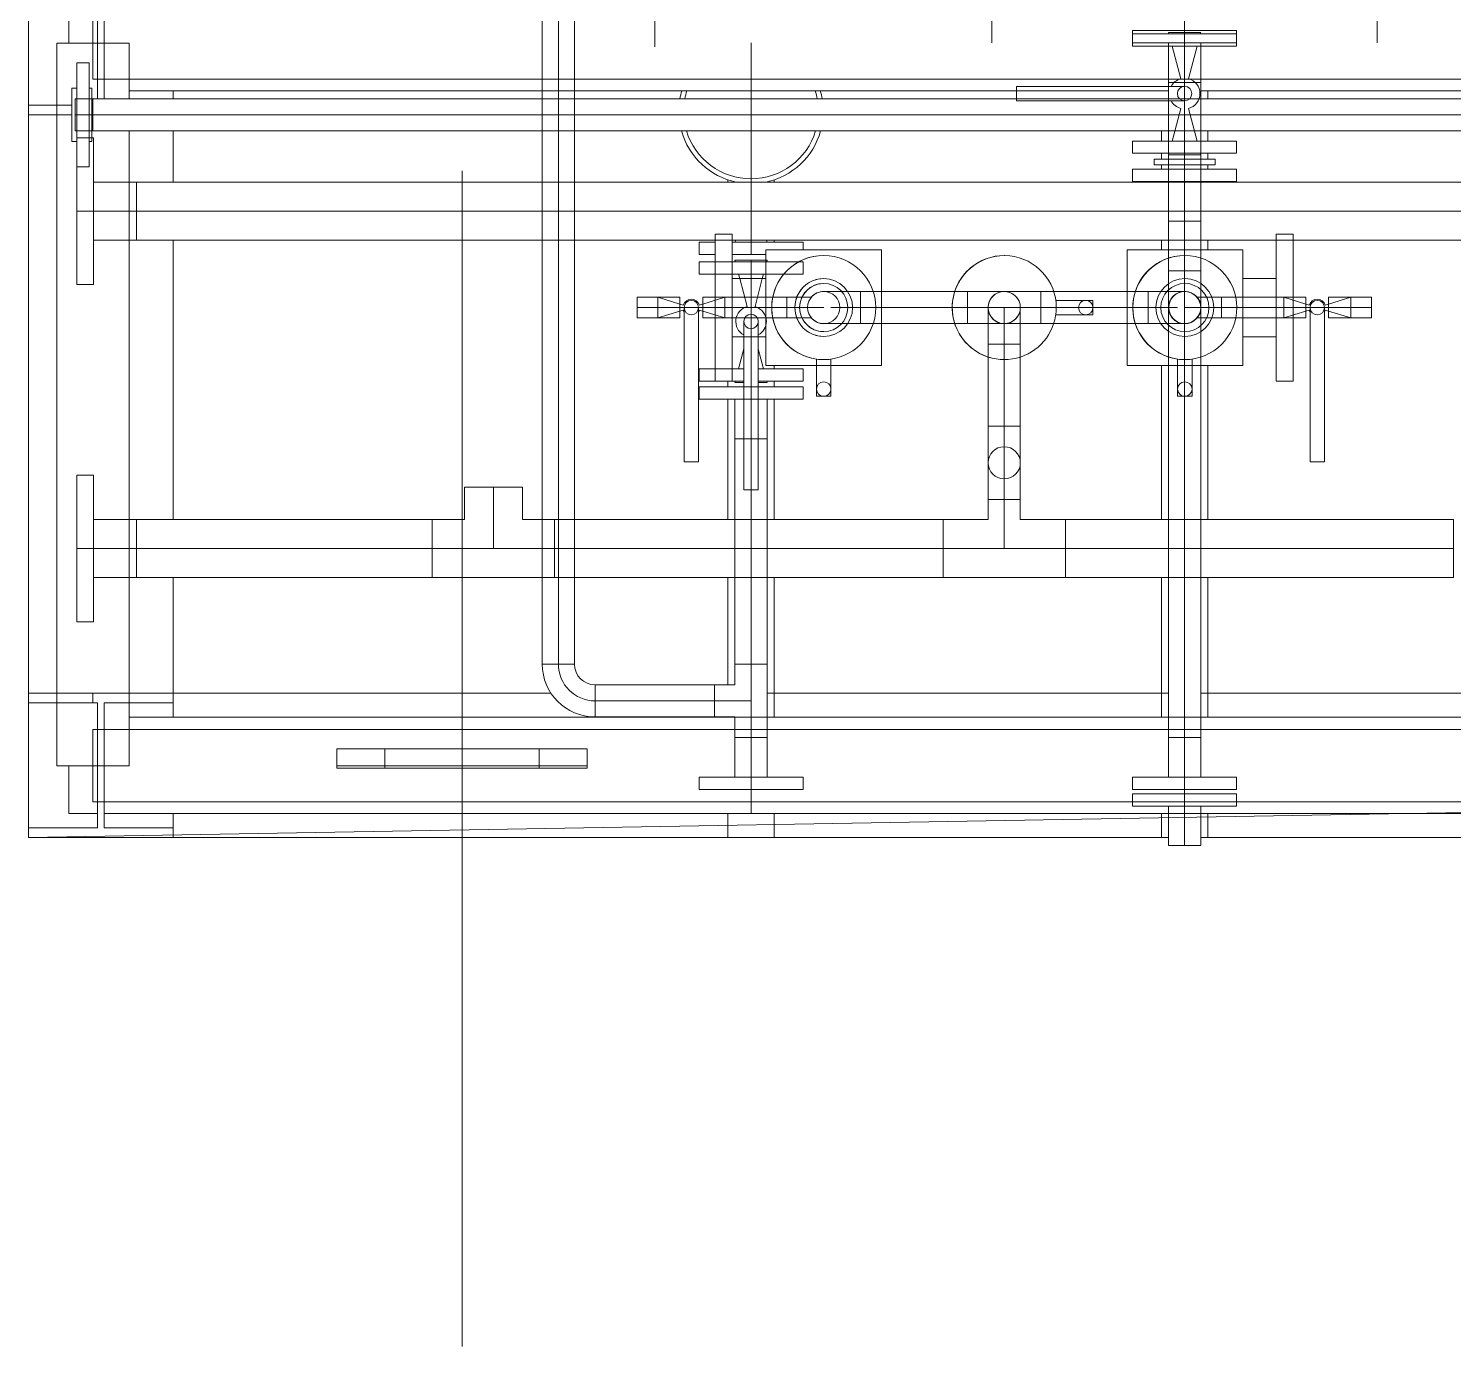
# Model space of a CAD drawing. Header units: inches. Extents: x -1128 to 651, y 96 to 845.
# Drawn here: x -1031.404 to -1030.069, y 730.99 to 732.224 of the extents above; entities that cross this region are included whole.
import ezdxf

# ---------------------------------------------------------------- set-up
doc = ezdxf.new("R2010")
doc.units = ezdxf.units.IN
doc.header["$MEASUREMENT"] = 0
doc.layers.add('EQUIPMENT LAYOUT-EMBED 1_DWG$0$DwgTemplate', color=7, linetype='Continuous')
doc.layers.add('Layout', color=6, linetype='Continuous', lineweight=18)

# ---------------------------------------------------------------- blocks, each defined once
blk = doc.blocks.new('A$C55974CAD')
at = {"layer": 'EQUIPMENT LAYOUT-EMBED 1_DWG$0$DwgTemplate', "color": 1, "lineweight": 0}
for p, q in [((58.7, 8.2), (58.7, 8.05)), ((58.71, 8.1285), (58.71, 8.2)), ((58.84, 8.2), (58.84, 8.1285)), ((58.85, 8.05), (58.85, 8.2)), ((59.45, 8.2), (59.45, 8.1549)), ((59.46, 8.1549), (59.46, 8.2)), ((59.5244, 8.1706), (58.7746, 8.1706)), ((58.7746, 8.0956), (58.7746, 8.1706)), ((59.5244, 8.1706), (59.5244, 8.0956)), ((58.725, 8.1583), (58.7746, 8.1583)), ((58.725, 8.1583), (58.725, 8.1285)), ((59.5244, 8.1583), (59.575, 8.1583)), ((58.84, 8.1285), (58.71, 8.1285)), ((58.71, 8.05), (58.71, 8.1215)), ((58.71, 8.1215), (58.84, 8.1215)), ((58.725, 8.1215), (58.725, 6.0833)), ((58.7371, 8.1331), (58.7371, 3.9747)), ((58.7371, 8.1331), (58.8121, 8.1331)), ((58.8121, 8.1331), (58.8121, 3.9747)), ((58.84, 8.1215), (58.84, 8.05)), ((59.59, 8.1285), (59.4667, 8.1285)), ((59.4667, 8.1215), (59.59, 8.1215)), ((59.4869, 8.1331), (59.5619, 8.1331)), ((59.4869, 8.1331), (59.4869, 3.9747)), ((59.4333, 8.0956), (58.7746, 8.0956)), ((58.825, 8.0956), (58.825, 6.0833)), ((59.5244, 8.0956), (59.4667, 8.0956)), ((59.475, 8.0956), (59.475, 7.0167)), ((58.7, 8.05), (58.7, 7.0167)), ((58.7, 8.05), (58.71, 8.05)), ((58.725, 8.05), (58.71, 8.05)), ((58.84, 8.05), (58.825, 8.05)), ((58.84, 8.05), (58.85, 8.05)), ((58.85, 8.05), (58.85, 7.6577)), ((58.9698, 8.05), (58.85, 8.05)), ((59.3198, 8.05), (59.0302, 8.05)), ((59.4333, 8.05), (59.3802, 8.05)), ((59.475, 8.05), (59.4667, 8.05)), ((58.172, 7.75), (58.772, 7.75)), ((58.772, 7.75), (58.792, 7.75)), ((58.792, 7.75), (59.392, 7.75)), ((58.85, 7.4881), (58.85, 7.4881)), ((58.7, 7.474), (58.725, 7.474)), ((58.7, 7.426), (58.7, 7.474)), ((58.825, 7.474), (58.8252, 7.474)), ((58.8586, 7.474), (58.9698, 7.474)), ((59.0302, 7.474), (59.1549, 7.474)), ((59.1677, 7.474), (59.1736, 7.474)), ((59.3802, 7.474), (59.3825, 7.474)), ((58.7, 7.426), (58.725, 7.426)), ((58.825, 7.426), (58.9698, 7.426)), ((58.85, 7.4333), (58.85, 7.0167)), ((59.0302, 7.426), (59.1549, 7.426)), ((59.1677, 7.426), (59.1736, 7.426)), ((59.1864, 7.426), (59.19, 7.426)), ((59.3178, 7.426), (59.3198, 7.426)), ((59.3802, 7.426), (59.3825, 7.426)), ((58.7, 7.024), (58.725, 7.024)), ((58.7, 7.0167), (58.7, 7.024)), ((58.825, 7.024), (58.9698, 7.024)), ((59.0302, 7.024), (59.19, 7.024)), ((59.31, 7.024), (59.3198, 7.024)), ((59.3802, 7.024), (59.3808, 7.024)), ((59.3935, 7.024), (59.398, 7.024)), ((59.4041, 7.024), (59.4101, 7.024)), ((59.4228, 7.024), (59.4333, 7.024)), ((59.0302, 7), (59.009, 7)), ((59.05, 7), (59.0302, 7)), ((59.05, 7), (59.092, 7)), ((59.1579, 7), (59.092, 7)), ((59.31, 7), (59.1579, 7)), ((59.4333, 7), (59.31, 7)), ((59.4667, 7), (59.4333, 7)), ((59.4869, 7), (59.4667, 7)), ((59.5619, 7), (59.4869, 7)), ((58.7, 6.976), (58.7, 6.9833)), ((58.7, 6.9833), (58.7, 4.6168)), ((58.85, 6.9833), (58.85, 6.5077)), ((59.475, 6.9833), (59.475, 6.6301)), ((58.7, 6.976), (58.725, 6.976)), ((58.825, 6.976), (58.9698, 6.976)), ((59.0302, 6.976), (59.19, 6.976)), ((59.31, 6.976), (59.3198, 6.976)), ((59.3802, 6.976), (59.3808, 6.976)), ((59.3935, 6.976), (59.398, 6.976)), ((59.4041, 6.976), (59.4101, 6.976)), ((59.4228, 6.976), (59.4333, 6.976)), ((59.4667, 6.976), (59.475, 6.976))]:
    blk.add_line(p, q, dxfattribs=at)
at = {"layer": 'EQUIPMENT LAYOUT-EMBED 1_DWG$0$DwgTemplate', "color": 54, "lineweight": 0}
for p, q in [((58.7746, 3.9372), (58.7, 8.2)), ((58.7, 8.2), (59.6, 8.2))]:
    blk.add_line(p, q, dxfattribs=at)
at = {"layer": 'EQUIPMENT LAYOUT-EMBED 1_DWG$0$DwgTemplate', "color": 7, "lineweight": 0}
for p, q in [((59.4222, 8.1549), (59.45, 8.1549)), ((59.4222, 8.1549), (59.4222, 8.15)), ((59.4333, 8.1517), (59.4667, 8.1517)), ((59.4333, 8.1342), (59.4333, 8.1517)), ((59.45, 8.1549), (59.4778, 8.1549)), ((59.45, 8.15), (59.45, 8.1517)), ((59.45, 8.1517), (59.45, 8.1342)), ((59.4667, 8.1342), (59.4667, 8.1517)), ((59.4778, 8.1549), (59.4778, 8.15)), ((59, 8.15), (58.9238, 8.15)), ((58.9238, 8.1324), (58.9238, 8.15)), ((59, 8.15), (59, 8.0956)), ((59.0762, 8.15), (59, 8.15)), ((59.0762, 8.1324), (59.0762, 8.15)), ((59.35, 8.15), (59.2738, 8.15)), ((59.2738, 8.1324), (59.2738, 8.15)), ((59.35, 8.15), (59.35, 8.0956)), ((59.396, 8.15), (59.35, 8.15)), ((59.45, 8.15), (59.396, 8.15)), ((59.396, 8.1372), (59.396, 8.15)), ((59.45, 8.1372), (59.396, 8.1372)), ((59.4222, 8.1372), (59.4222, 8.1342)), ((59.4262, 8.1324), (59.4262, 8.15)), ((59.504, 8.15), (59.45, 8.15)), ((59.504, 8.1372), (59.45, 8.1372)), ((59.4778, 8.1372), (59.4778, 8.1342)), ((59.504, 8.1372), (59.504, 8.15)), ((59, 8.1324), (58.9238, 8.1324)), ((58.9698, 8.0956), (58.9698, 8.1324)), ((59.0762, 8.1324), (59, 8.1324)), ((59.0302, 8.0956), (59.0302, 8.1324)), ((59.35, 8.1324), (59.2738, 8.1324)), ((59.3198, 8.0956), (59.3198, 8.1324)), ((59.4262, 8.1324), (59.35, 8.1324)), ((59.3802, 8.0956), (59.3802, 8.1324)), ((59.4222, 8.1342), (59.45, 8.1342)), ((59.4333, 6.4381), (59.4333, 8.1342)), ((59.45, 8.1342), (59.4778, 8.1342)), ((59.45, 8.1342), (59.45, 6.4381)), ((59.4667, 6.4381), (59.4667, 8.1342)), ((58.9698, 8.088), (58.9698, 8.0956)), ((59, 8.0956), (59, 8.088)), ((59.0302, 8.088), (59.0302, 8.0956)), ((59.3198, 8.088), (59.3198, 8.0956)), ((59.35, 8.0956), (59.35, 8.088)), ((59.3802, 8.088), (59.3802, 8.0956)), ((58.9698, 8.088), (59.0302, 8.088)), ((58.9698, 7.781), (58.9698, 8.088)), ((59, 8.088), (58.9698, 8.088)), ((59, 8.088), (59, 7.781)), ((59.0302, 8.088), (59, 8.088)), ((59.0302, 7.781), (59.0302, 8.088)), ((59.3802, 8.088), (59.3198, 8.088)), ((59.3198, 8.088), (59.3198, 7.4871)), ((59.35, 8.088), (59.3198, 8.088)), ((59.35, 6.6762), (59.35, 8.088)), ((59.3802, 8.088), (59.35, 8.088)), ((59.3802, 8.088), (59.3802, 6.6762)), ((58.9698, 7.781), (59.0302, 7.781)), ((59.0302, 7.781), (58.9698, 7.781)), ((58.9698, 7.654), (58.9698, 7.781)), ((59, 7.781), (59, 7.781)), ((59, 7.781), (59, 7.654)), ((59.0302, 7.7476), (59.0302, 7.781)), ((59.0302, 7.7476), (59.0635, 7.7476)), ((59.0635, 7.6873), (59.0635, 7.7476)), ((59.0635, 7.7175), (59, 7.7175)), ((59.0635, 7.7175), (59.0635, 7.7175)), ((59.0302, 7.654), (59.0302, 7.6873)), ((59.0302, 7.6873), (59.0635, 7.6873)), ((58.88, 7.6333), (58.88, 7.6667)), ((58.88, 7.6667), (58.88, 7.65)), ((58.88, 7.6667), (58.9698, 7.6667)), ((58.9698, 7.6667), (59.0302, 7.6667)), ((59.0302, 7.6667), (59.3198, 7.6667)), ((59.3198, 7.6667), (59.3802, 7.6667)), ((59.3802, 7.6667), (59.4333, 7.6667)), ((59.4333, 7.6667), (59.4667, 7.6667)), ((59.4667, 7.6667), (59.475, 7.6667)), ((59.475, 7.6667), (59.575, 7.6667)), ((58.88, 7.65), (58.88, 7.65)), ((58.88, 7.65), (58.88, 7.65)), ((58.9698, 7.65), (58.88, 7.65)), ((58.88, 7.65), (58.88, 7.6333)), ((59.0302, 7.654), (58.9698, 7.654)), ((58.9698, 7.654), (59.0302, 7.654)), ((58.9698, 7.2507), (58.9698, 7.654)), ((59.0302, 7.65), (58.9698, 7.65)), ((59, 7.654), (59, 7.654)), ((59, 7.654), (59, 7.654)), ((59, 7.654), (59, 7.2507)), ((59.0302, 7.2507), (59.0302, 7.654)), ((59.3198, 7.65), (59.0302, 7.65)), ((59.3802, 7.65), (59.3198, 7.65)), ((59.4333, 7.65), (59.3802, 7.65)), ((59.4667, 7.65), (59.4333, 7.65)), ((59.475, 7.65), (59.4667, 7.65)), ((59.575, 7.65), (59.475, 7.65)), ((58.88, 7.6333), (58.9698, 7.6333)), ((58.9698, 7.6333), (59.0302, 7.6333)), ((59.0302, 7.6333), (59.3198, 7.6333)), ((59.3198, 7.6333), (59.3802, 7.6333)), ((59.3802, 7.6333), (59.4333, 7.6333)), ((59.4333, 7.6333), (59.4667, 7.6333)), ((59.4667, 7.6333), (59.475, 7.6333)), ((59.475, 7.6333), (59.575, 7.6333)), ((58.8586, 7.6119), (58.8252, 7.6119)), ((58.8252, 7.6119), (58.8586, 7.6119)), ((58.8252, 7.4881), (58.8252, 7.6119)), ((58.8419, 7.6119), (58.8419, 7.6119)), ((58.8419, 7.6119), (58.8419, 7.6119)), ((58.8419, 7.6119), (58.8419, 7.4881)), ((58.8586, 7.4881), (58.8586, 7.6119)), ((59.2393, 7.5683), (59.25, 7.5683)), ((59.2393, 7.5683), (59.2393, 7.5238)), ((59.25, 7.5683), (59.25, 7.5468)), ((59.25, 7.5683), (59.2607, 7.5683)), ((59.2607, 7.5683), (59.2607, 7.5238)), ((59.25, 7.5468), (59.2393, 7.5468)), ((59.2464, 7.5238), (59.2393, 7.5468)), ((59.25, 7.5468), (59.25, 7.5238)), ((59.2607, 7.5468), (59.25, 7.5468)), ((59.2536, 7.5238), (59.2607, 7.5468)), ((59.09, 7.512), (59.09, 7.5195)), ((59.09, 7.5195), (59.25, 7.5195)), ((59.2393, 7.5238), (59.25, 7.5238)), ((59.2474, 7.5203), (59.2464, 7.5238)), ((59.25, 7.5238), (59.25, 7.5238)), ((59.25, 7.5238), (59.25, 7.5238)), ((59.25, 7.5238), (59.2607, 7.5238)), ((59.25, 7.5002), (59.25, 7.5238)), ((59.2525, 7.5203), (59.2536, 7.5238)), ((58.75, 7.5039), (58.75, 7.45)), ((58.7628, 7.5039), (58.75, 7.5039)), ((58.7628, 7.5039), (58.7628, 7.45)), ((59.09, 7.5045), (59.09, 7.512)), ((59.09, 7.5045), (59.25, 7.5045)), ((59.1549, 7.4575), (59.1549, 7.5039)), ((59.1549, 7.5039), (59.1677, 7.5039)), ((59.1677, 7.4575), (59.1677, 7.5039)), ((59.1736, 7.5039), (59.1736, 7.4575)), ((59.1864, 7.5039), (59.1736, 7.5039)), ((59.1864, 7.5039), (59.1864, 7.4871)), ((59.2607, 7.5002), (59.2393, 7.5002)), ((59.2393, 7.5002), (59.2393, 7.4871)), ((59.2464, 7.5002), (59.2393, 7.4772)), ((59.2474, 7.5037), (59.2464, 7.5002)), ((59.25, 7.4127), (59.25, 7.5002)), ((59.2525, 7.5037), (59.2536, 7.5002)), ((59.2536, 7.5002), (59.2607, 7.4772)), ((59.2607, 7.5002), (59.2607, 7.4871)), ((59.2848, 7.4871), (59.2848, 7.5039)), ((59.2848, 7.5039), (59.2976, 7.5039)), ((59.2976, 7.4871), (59.2976, 7.5039)), ((58.8252, 7.4881), (58.8586, 7.4881)), ((58.8419, 7.4881), (58.8252, 7.4881)), ((58.8252, 7.4667), (58.8252, 7.4881)), ((58.8419, 7.4881), (58.8419, 7.4881)), ((58.8419, 7.4881), (58.8419, 7.45)), ((58.8586, 7.4881), (58.8419, 7.4881)), ((58.8586, 7.4667), (58.8586, 7.4881)), ((59.1864, 7.4871), (59.1864, 7.4695)), ((59.2393, 7.4871), (59.2393, 7.4127)), ((59.2607, 7.4871), (59.2607, 7.4127)), ((59.2848, 7.4695), (59.2848, 7.4871)), ((59.2976, 7.4695), (59.2976, 7.4871)), ((59.3198, 7.4871), (59.3198, 7.4695)), ((59.2393, 7.4772), (59.2607, 7.4772)), ((58.8038, 7.4667), (58.7628, 7.4667)), ((58.8038, 7.4667), (58.8038, 7.45)), ((58.8038, 7.4333), (58.8038, 7.4667)), ((58.8038, 7.4667), (58.825, 7.4667)), ((58.825, 7.4667), (58.8252, 7.4667)), ((58.8586, 7.4667), (58.88, 7.4667)), ((58.88, 7.4333), (58.88, 7.4667)), ((58.88, 7.4667), (58.88, 7.4333)), ((58.88, 7.4667), (58.9698, 7.4667)), ((58.9698, 7.4667), (59.0302, 7.4667)), ((59.0302, 7.4667), (59.1138, 7.4667)), ((59.061, 7.45), (59.061, 7.4575)), ((59.061, 7.4575), (59.2198, 7.4575)), ((59.1138, 7.4667), (59.1138, 7.4575)), ((59.1138, 7.4575), (59.1138, 7.4667)), ((59.1138, 7.4667), (59.1549, 7.4667)), ((59.1138, 7.4575), (59.1138, 7.4425)), ((59.1138, 7.45), (59.1138, 7.4575)), ((59.1549, 7.45), (59.1549, 7.4575)), ((59.1677, 7.45), (59.1677, 7.4575)), ((59.1721, 7.4667), (59.1721, 7.4575)), ((59.1736, 7.4663), (59.1721, 7.4667)), ((59.1864, 7.4695), (59.1864, 7.4575)), ((59.2071, 7.4575), (59.1864, 7.4629)), ((59.2198, 7.4575), (59.2356, 7.4575)), ((59.251, 7.454), (59.2802, 7.4617)), ((59.2802, 7.4617), (59.2848, 7.4629)), ((59.2848, 7.45), (59.2848, 7.4695)), ((59.2976, 7.45), (59.2976, 7.4695)), ((59.2976, 7.4663), (59.2991, 7.4667)), ((59.2991, 7.4346), (59.2991, 7.4667)), ((59.3198, 7.4695), (59.3198, 6.9048)), ((58.75, 7.45), (58.8038, 7.45)), ((58.75, 7.45), (58.75, 7.396)), ((58.7628, 7.45), (58.7628, 7.396)), ((58.8038, 7.45), (58.8038, 7.4333)), ((58.825, 7.45), (58.8038, 7.45)), ((58.8038, 7.45), (58.8039, 7.45)), ((58.8039, 7.45), (58.8039, 7.45)), ((58.88, 7.45), (58.825, 7.45)), ((58.88, 7.45), (58.88, 7.45)), ((58.9698, 7.45), (58.88, 7.45)), ((59.0302, 7.45), (58.9698, 7.45)), ((59.061, 7.45), (59.0302, 7.45)), ((59.061, 7.4425), (59.061, 7.45)), ((59.1138, 7.45), (59.061, 7.45)), ((59.061, 7.4425), (59.2198, 7.4425)), ((59.1677, 7.45), (59.1138, 7.45)), ((59.1138, 7.4425), (59.1138, 7.45)), ((59.1138, 7.4425), (59.1138, 7.4333)), ((59.1138, 7.4333), (59.1138, 7.4425)), ((59.1549, 7.4425), (59.1549, 7.45)), ((59.1549, 7.396), (59.1549, 7.4425)), ((59.1677, 7.4425), (59.1677, 7.45)), ((59.1677, 7.396), (59.1677, 7.4425)), ((59.2198, 7.45), (59.1721, 7.45)), ((59.1721, 7.4425), (59.1721, 7.4333)), ((59.1736, 7.4425), (59.1736, 7.396)), ((59.1864, 7.4425), (59.1864, 7.396)), ((59.2071, 7.4425), (59.1864, 7.437)), ((59.2802, 7.45), (59.2198, 7.45)), ((59.2198, 7.4425), (59.2356, 7.4425)), ((59.251, 7.4459), (59.2802, 7.4383)), ((59.2991, 7.45), (59.2802, 7.45)), ((59.2848, 7.4346), (59.2848, 7.45)), ((59.2976, 7.4346), (59.2976, 7.45)), ((58.8038, 7.4333), (58.7628, 7.4333)), ((58.8038, 7.4333), (58.825, 7.4333)), ((58.825, 7.4333), (58.88, 7.4333)), ((58.88, 7.4333), (58.9698, 7.4333)), ((58.9698, 7.4333), (59.0302, 7.4333)), ((59.0302, 7.4333), (59.1138, 7.4333)), ((59.1138, 7.4333), (59.1549, 7.4333)), ((59.1736, 7.4337), (59.1721, 7.4333)), ((59.2802, 7.4383), (59.2848, 7.437)), ((59.2848, 7.396), (59.2848, 7.4346)), ((59.2976, 7.396), (59.2976, 7.4346)), ((59.2976, 7.4337), (59.2991, 7.4333)), ((59.2991, 7.4333), (59.2991, 7.4346)), ((59.2607, 7.4127), (59.2393, 7.4127)), ((59.2607, 7.4127), (59.2393, 7.4127)), ((59.2393, 7.3875), (59.2393, 7.4127)), ((59.25, 7.4127), (59.25, 7.4127)), ((59.25, 7.4127), (59.25, 7.3746)), ((59.2607, 7.3875), (59.2607, 7.4127)), ((58.7628, 7.396), (58.75, 7.396)), ((59.1549, 7.396), (59.1677, 7.396)), ((59.1864, 7.396), (59.1736, 7.396)), ((59.2848, 7.396), (59.2976, 7.396)), ((59.1579, 7.3746), (59.1579, 7.3821)), ((59.1579, 7.3821), (59.19, 7.3821)), ((59.19, 7.3821), (59.1965, 7.3821)), ((59.1579, 7.3671), (59.1579, 7.3746)), ((59.1579, 7.3671), (59.1651, 7.3671)), ((59.1657, 7.3671), (59.19, 7.3671)), ((59.19, 7.3671), (59.1965, 7.3671)), ((59.2333, 7.3746), (59.2333, 7.3746)), ((59.2333, 7.3746), (59.2333, 7.3365)), ((59.25, 7.3746), (59.25, 7.3746)), ((59.25, 7.3746), (59.25, 7.3746)), ((59.25, 7.3746), (59.25, 7.3746)), ((59.25, 7.3365), (59.25, 7.3671)), ((59.2667, 7.3365), (59.2667, 7.3746)), ((59.2667, 7.3746), (59.2667, 7.3746)), ((59.2333, 7.3365), (59.25, 7.3365)), ((59.25, 7.3365), (59.2333, 7.3365)), ((59.2333, 7.3365), (59.2333, 7.3146)), ((59.25, 7.3366), (59.25, 7.3365)), ((59.25, 7.3366), (59.25, 7.3366)), ((59.25, 7.3365), (59.2667, 7.3365)), ((59.25, 7.3146), (59.25, 7.3365)), ((59.2667, 7.3365), (59.25, 7.3365)), ((59.2667, 7.3365), (59.2667, 7.3146)), ((59.2333, 7.3146), (59.2333, 7.2385)), ((59.25, 7.2411), (59.25, 7.3146)), ((59.2667, 7.3146), (59.2667, 7.2385)), ((58.9698, 7.2507), (59.0302, 7.2507)), ((59.0302, 7.2506), (58.9698, 7.2506)), ((58.9698, 7.1237), (58.9698, 7.2506)), ((59, 7.2507), (59, 7.2506)), ((59, 7.2506), (59, 7.1237)), ((59.0302, 7.2039), (59.0302, 7.2506)), ((59.2333, 7.2385), (59.2333, 7.2253)), ((59.25, 7.2253), (59.25, 7.2411)), ((59.2667, 7.2385), (59.2667, 7.2253)), ((59.2333, 7.2253), (59.25, 7.2253)), ((59.2333, 7.2253), (59.2333, 7.1872)), ((59.25, 7.2253), (59.2333, 7.2253)), ((59.25, 7.1872), (59.25, 7.2253)), ((59.25, 7.2253), (59.25, 7.2253)), ((59.25, 7.2253), (59.25, 7.2253)), ((59.25, 7.2253), (59.2667, 7.2253)), ((59.2667, 7.2253), (59.25, 7.2253)), ((59.2667, 7.2253), (59.2667, 7.1872)), ((59.0302, 7.2039), (59.0508, 7.2039)), ((59.0508, 7.1872), (59.0508, 7.2039)), ((59.0889, 7.2039), (59.0508, 7.2039)), ((59.0508, 7.1705), (59.0508, 7.2039)), ((59.0889, 7.2039), (59.127, 7.2039)), ((59.127, 7.1705), (59.127, 7.2039)), ((59.127, 7.2039), (59.127, 7.1705)), ((59.127, 7.2039), (59.2119, 7.2039)), ((59.2119, 7.1705), (59.2119, 7.2039)), ((59.2119, 7.2039), (59.2119, 7.1705)), ((59.0508, 7.1872), (59, 7.1872)), ((59.0508, 7.1872), (59.0508, 7.1872)), ((59.0508, 7.1872), (59.0508, 7.1872)), ((59.0722, 7.1872), (59.0508, 7.1872)), ((59.0508, 7.1705), (59.0508, 7.1872)), ((59.0508, 7.1872), (59.0508, 7.1872)), ((59.0889, 7.1872), (59.0722, 7.1872)), ((59.127, 7.1872), (59.0889, 7.1872)), ((59.127, 7.1872), (59.127, 7.1872)), ((59.127, 7.1872), (59.127, 7.1872)), ((59.2119, 7.1872), (59.127, 7.1872)), ((59.2119, 7.1872), (59.2119, 7.1872)), ((59.2119, 7.1872), (59.2119, 7.1872)), ((59.2333, 7.1872), (59.2333, 7.1872)), ((59.2333, 7.1872), (59.2333, 7.1491)), ((59.2333, 7.1872), (59.2333, 7.1872)), ((59.2333, 7.1872), (59.2333, 7.1872)), ((59.25, 7.1491), (59.25, 7.1872)), ((59.25, 7.1872), (59.25, 7.1872)), ((59.25, 7.1872), (59.25, 7.1872)), ((59.25, 7.1872), (59.25, 7.1872)), ((59.25, 7.1872), (59.25, 7.1872)), ((59.2667, 7.1872), (59.2667, 7.1872)), ((59.2667, 7.1872), (59.2667, 7.1491)), ((59.2667, 7.1872), (59.2667, 7.1872)), ((59.2667, 7.1872), (59.2667, 7.1872)), ((59.4645, 7.1746), (59.4667, 7.1746)), ((59.4645, 7.1746), (59.4645, 7)), ((59.4667, 7.1746), (59.472, 7.1746)), ((59.472, 7.1746), (59.475, 7.1746)), ((59.475, 7.1746), (59.4795, 7.1746)), ((59.4795, 7.1746), (59.4795, 7)), ((59.0302, 7.1237), (59.0302, 7.1705)), ((59.0302, 7.1705), (59.0508, 7.1705)), ((59.0508, 7.1705), (59.0889, 7.1705)), ((59.127, 7.1705), (59.0889, 7.1705)), ((59.127, 7.1705), (59.2119, 7.1705)), ((59.2333, 7.1491), (59.25, 7.1491)), ((59.25, 7.1491), (59.2333, 7.1491)), ((59.2333, 7.1491), (59.2333, 7.1358)), ((59.25, 7.1491), (59.25, 7.1491)), ((59.25, 7.1491), (59.2667, 7.1491)), ((59.25, 7.0951), (59.25, 7.1491)), ((59.2667, 7.1491), (59.25, 7.1491)), ((59.2667, 7.1491), (59.2667, 7.1358)), ((59.2333, 7.1358), (59.2333, 7.0597)), ((59.2425, 7.0951), (59.2425, 7.1337)), ((59.2575, 7.0951), (59.2575, 7.1337)), ((59.2667, 7.1358), (59.2667, 7.0597)), ((59.0302, 7.1237), (58.9698, 7.1237)), ((58.9698, 7.1237), (59.0302, 7.1237)), ((58.9698, 6.7208), (58.9698, 7.1237)), ((59, 7.1237), (59, 7.1237)), ((59, 7.1237), (59, 7.1237)), ((59, 7.1237), (59, 6.7208)), ((59.0302, 6.7208), (59.0302, 7.1237)), ((59.25, 7.0951), (59.2425, 7.0951)), ((59.25, 7.0597), (59.25, 7.0951)), ((59.2575, 7.0951), (59.25, 7.0951)), ((59.2333, 7.0597), (59.2333, 7.0379)), ((59.25, 7.0379), (59.25, 7.0597)), ((59.2667, 7.0597), (59.2667, 7.0379)), ((58.7328, 7), (58.7328, 7.0539)), ((58.7328, 7.0539), (58.7455, 7.0539)), ((58.7455, 7), (58.7455, 7.0539)), ((58.75, 7.0539), (58.75, 7)), ((58.7628, 7.0539), (58.75, 7.0539)), ((58.7628, 7.0539), (58.7628, 7)), ((59.3808, 7.0167), (59.3808, 7.0539)), ((59.3808, 7.0539), (59.3935, 7.0539)), ((59.3935, 7.0167), (59.3935, 7.0539)), ((59.4101, 7.0539), (59.4101, 7.0167)), ((59.4228, 7.0539), (59.4101, 7.0539)), ((59.4228, 7.0539), (59.4228, 7.0167)), ((59.5213, 7), (59.5213, 7.0539)), ((59.5213, 7.0539), (59.5248, 7.0539)), ((59.5248, 7), (59.5248, 7.0539)), ((59.5248, 7.0539), (59.5375, 7.0539)), ((59.534, 7), (59.534, 7.0539)), ((59.5375, 7), (59.5375, 7.0539)), ((59.25, 7.0379), (59.2333, 7.0379)), ((59.2333, 6.9998), (59.2333, 7.0379)), ((59.2667, 7.0379), (59.25, 7.0379)), ((59.25, 7.0379), (59.25, 7.0379)), ((59.25, 7.0379), (59.25, 7.0073)), ((59.2667, 6.9998), (59.2667, 7.0379)), ((59.398, 7.0317), (59.398, 7.0167)), ((59.4041, 7.0317), (59.398, 7.0317)), ((59.4041, 7.0317), (59.4041, 7.0167)), ((58.6917, 7), (58.6917, 7.0167)), ((58.6917, 7.0167), (58.725, 7.0167)), ((58.725, 7.0167), (58.7328, 7.0167)), ((58.8038, 7.0167), (58.7628, 7.0167)), ((58.8038, 7.0167), (58.8038, 7)), ((58.8038, 7.0167), (58.8038, 6.9833)), ((58.8038, 7.0167), (58.825, 7.0167)), ((58.825, 7.0167), (58.9698, 7.0167)), ((58.9698, 7.0167), (59.0302, 7.0167)), ((59.0302, 7.0167), (59.19, 7.0167)), ((59.19, 7.0167), (59.2881, 7.0167)), ((59.2881, 7.0167), (59.2881, 6.9833)), ((59.2881, 7.0167), (59.31, 7.0167)), ((59.2881, 7), (59.2881, 7.0167)), ((59.31, 7.0167), (59.3198, 7.0167)), ((59.3198, 7.0167), (59.3802, 7.0167)), ((59.3397, 7), (59.3397, 7.0167)), ((59.3397, 7.0167), (59.3397, 6.9833)), ((59.3802, 7.0167), (59.4333, 7.0167)), ((59.3808, 7), (59.3808, 7.0167)), ((59.3935, 7), (59.3935, 7.0167)), ((59.398, 7.0167), (59.398, 7)), ((59.4041, 7.0167), (59.4041, 7)), ((59.4085, 7.0167), (59.4085, 7)), ((59.4101, 7.0163), (59.4085, 7.0167)), ((59.4101, 7.0167), (59.4101, 7)), ((59.4228, 7.0167), (59.4228, 7)), ((59.4567, 7.004), (59.4228, 7.0129)), ((59.4333, 7.0167), (59.4667, 7.0167)), ((59.4667, 7.0167), (59.4837, 7.0167)), ((59.4837, 7.0167), (59.4837, 6.9833)), ((59.4837, 7), (59.4837, 7.0167)), ((59.4837, 7.0167), (59.4869, 7.0167)), ((59.4869, 7.0167), (59.5248, 7.0167)), ((59.4874, 7.004), (59.5213, 7.0129)), ((59.534, 7.0163), (59.5355, 7.0167)), ((59.5355, 6.9833), (59.5355, 7.0167)), ((58.725, 7), (58.6917, 7)), ((58.6917, 6.9833), (58.6917, 7)), ((58.7455, 7), (58.725, 7)), ((58.7328, 6.946), (58.7328, 7)), ((58.7455, 6.946), (58.7455, 7)), ((58.75, 7), (58.8038, 7)), ((58.75, 7), (58.75, 6.946)), ((58.7628, 7), (58.7628, 6.946)), ((58.8038, 7), (58.8038, 6.9833)), ((58.825, 7), (58.8038, 7)), ((58.9698, 7), (58.825, 7)), ((59.009, 7), (58.9698, 7)), ((59.1579, 6.9998), (59.1579, 7.0073)), ((59.1579, 7.0073), (59.19, 7.0073)), ((59.1579, 6.9923), (59.1579, 6.9998)), ((59.1579, 6.9998), (59.1579, 6.9998)), ((59.1729, 6.9998), (59.1729, 6.9998)), ((59.19, 7.0073), (59.1965, 7.0073)), ((59.196, 6.9998), (59.196, 6.9998)), ((59.196, 6.9998), (59.196, 6.9998)), ((59.196, 6.9998), (59.196, 6.9998)), ((59.196, 6.9997), (59.196, 6.9997)), ((59.2333, 6.9998), (59.2333, 6.9998)), ((59.2333, 6.9997), (59.2333, 6.9998)), ((59.2333, 6.9998), (59.2333, 6.9998)), ((59.2333, 6.9998), (59.2333, 6.9998)), ((59.25, 6.9998), (59.25, 6.9998)), ((59.25, 6.9998), (59.25, 6.9997)), ((59.25, 6.9998), (59.25, 6.9998)), ((59.25, 6.9998), (59.25, 6.9998)), ((59.25, 6.9997), (59.25, 6.9997)), ((59.25, 6.9617), (59.25, 6.9997)), ((59.2667, 6.9998), (59.2667, 6.9998)), ((59.2667, 6.9997), (59.2667, 6.9998)), ((59.2667, 6.9998), (59.2667, 6.9998)), ((59.2667, 6.9998), (59.2667, 6.9998)), ((59.2881, 6.9833), (59.2881, 7)), ((59.304, 6.9998), (59.304, 6.9998)), ((59.304, 6.9998), (59.304, 6.9998)), ((59.304, 6.9998), (59.304, 6.9998)), ((59.304, 6.9998), (59.304, 6.9998)), ((59.304, 6.9997), (59.304, 6.9997)), ((59.3397, 6.9833), (59.3397, 7)), ((59.3808, 6.9833), (59.3808, 7)), ((59.3935, 6.9833), (59.3935, 7)), ((59.398, 7), (59.398, 6.9833)), ((59.4041, 7), (59.4041, 6.9833)), ((59.4085, 7), (59.4085, 6.9833)), ((59.4101, 7), (59.4101, 6.9833)), ((59.4228, 7), (59.4228, 6.9833)), ((59.4837, 6.9833), (59.4837, 7)), ((59.5213, 6.946), (59.5213, 7)), ((59.5248, 6.946), (59.5248, 7)), ((59.534, 6.946), (59.534, 7)), ((59.5375, 6.946), (59.5375, 7)), ((58.6917, 6.9833), (58.725, 6.9833)), ((58.725, 6.9833), (58.7328, 6.9833)), ((58.8038, 6.9833), (58.7628, 6.9833)), ((58.8038, 6.9833), (58.825, 6.9833)), ((58.825, 6.9833), (58.9698, 6.9833)), ((58.9698, 6.9833), (59.0302, 6.9833)), ((59.0302, 6.9833), (59.19, 6.9833)), ((59.1579, 6.9923), (59.1648, 6.9923)), ((59.1661, 6.9923), (59.19, 6.9923)), ((59.19, 6.9923), (59.1965, 6.9923)), ((59.19, 6.9833), (59.2881, 6.9833)), ((59.2393, 6.9869), (59.2393, 6.9617)), ((59.2607, 6.9869), (59.2607, 6.9617)), ((59.2881, 6.9833), (59.31, 6.9833)), ((59.31, 6.9833), (59.3198, 6.9833)), ((59.3198, 6.9833), (59.3802, 6.9833)), ((59.3802, 6.9833), (59.4333, 6.9833)), ((59.3808, 6.946), (59.3808, 6.9833)), ((59.3935, 6.946), (59.3935, 6.9833)), ((59.398, 6.9833), (59.398, 6.9682)), ((59.4041, 6.9833), (59.4041, 6.9682)), ((59.4101, 6.9837), (59.4085, 6.9833)), ((59.4101, 6.9833), (59.4101, 6.946)), ((59.4567, 6.9959), (59.4228, 6.987)), ((59.4228, 6.9833), (59.4228, 6.946)), ((59.4333, 6.9833), (59.4667, 6.9833)), ((59.4667, 6.9833), (59.4837, 6.9833)), ((59.4837, 6.9833), (59.4869, 6.9833)), ((59.4869, 6.9833), (59.5248, 6.9833)), ((59.4874, 6.9959), (59.5213, 6.987)), ((59.534, 6.9837), (59.5355, 6.9833)), ((59.4041, 6.9682), (59.398, 6.9682)), ((59.2393, 6.9617), (59.2607, 6.9617)), ((59.2393, 6.8872), (59.2393, 6.9617)), ((59.25, 6.9617), (59.25, 6.8741)), ((59.25, 6.9617), (59.25, 6.9617)), ((59.2607, 6.8872), (59.2607, 6.9617)), ((58.7328, 6.946), (58.7455, 6.946)), ((58.7628, 6.946), (58.75, 6.946)), ((59.3808, 6.946), (59.3935, 6.946)), ((59.4228, 6.946), (59.4101, 6.946)), ((59.5213, 6.946), (59.5248, 6.946)), ((59.5248, 6.946), (59.5375, 6.946)), ((59.2607, 6.8971), (59.2393, 6.8971)), ((59.2464, 6.8741), (59.2393, 6.8971)), ((59.2536, 6.8741), (59.2607, 6.8971)), ((59.3198, 6.9048), (59.3198, 6.8872)), ((59.2393, 6.8741), (59.2393, 6.8872)), ((59.2607, 6.8741), (59.2607, 6.8872)), ((59.3198, 6.8872), (59.3198, 6.6762)), ((59.09, 6.8623), (59.09, 6.8698)), ((59.09, 6.8698), (59.25, 6.8698)), ((59.2393, 6.8741), (59.2607, 6.8741)), ((59.2474, 6.8707), (59.2464, 6.8741)), ((59.25, 6.8741), (59.25, 6.8505)), ((59.2525, 6.8707), (59.2536, 6.8741)), ((59.09, 6.8548), (59.09, 6.8623)), ((59.09, 6.8548), (59.25, 6.8548)), ((59.25, 6.8505), (59.2393, 6.8505)), ((59.2393, 6.8061), (59.2393, 6.8505)), ((59.2464, 6.8505), (59.2393, 6.8275)), ((59.2474, 6.854), (59.2464, 6.8505)), ((59.25, 6.8505), (59.25, 6.8505)), ((59.25, 6.8275), (59.25, 6.8505)), ((59.25, 6.8505), (59.25, 6.8505)), ((59.2607, 6.8505), (59.25, 6.8505)), ((59.2525, 6.854), (59.2536, 6.8505)), ((59.2536, 6.8505), (59.2607, 6.8275)), ((59.2607, 6.8061), (59.2607, 6.8505)), ((59.2393, 6.8275), (59.25, 6.8275)), ((59.25, 6.8061), (59.25, 6.8275)), ((59.25, 6.8275), (59.2607, 6.8275)), ((59.25, 6.8061), (59.2393, 6.8061)), ((59.2607, 6.8061), (59.25, 6.8061)), ((58.9698, 6.7208), (59.0302, 6.7208)), ((59, 6.7208), (59, 6.7208))]:
    blk.add_line(p, q, dxfattribs=at)
at = {"layer": 'EQUIPMENT LAYOUT-EMBED 1_DWG$0$DwgTemplate', "color": 9, "lineweight": 0}
for p, q in [((58.85, 8.1331), (58.84, 8.1331)), ((59.4667, 8.1331), (59.4333, 8.1331)), ((58.7746, 7.88), (58.7746, 7.62)), ((59.5206, 7.55), (59.575, 7.55)), ((58.725, 7.45), (58.75, 7.45)), ((59.1677, 7.45), (59.1721, 7.45)), ((59.3051, 7.45), (59.5247, 7.45)), ((59.6, 7.2), (59.5247, 7.2)), ((58.7455, 7), (58.75, 7)), ((59.6, 6.8), (59.5247, 6.8))]:
    blk.add_line(p, q, dxfattribs=at)
at = {"layer": 'EQUIPMENT LAYOUT-EMBED 1_DWG$0$DwgTemplate', "color": 5, "lineweight": 0}
for p, q in [((58.772, 7.88), (58.772, 7.83)), ((58.772, 7.88), (58.772, 7.83)), ((58.792, 7.88), (58.772, 7.88)), ((58.772, 7.88), (58.792, 7.88)), ((58.792, 7.83), (58.792, 7.88)), ((58.792, 7.88), (58.792, 7.83)), ((58.772, 7.83), (58.792, 7.83)), ((58.792, 7.83), (58.772, 7.83)), ((58.772, 7.67), (58.772, 7.83)), ((58.772, 7.83), (58.772, 7.67)), ((58.792, 7.83), (58.772, 7.83)), ((58.792, 7.83), (58.792, 7.67)), ((58.792, 7.83), (58.792, 7.67)), ((58.772, 7.67), (58.772, 7.62)), ((58.772, 7.62), (58.772, 7.67)), ((58.792, 7.67), (58.772, 7.67)), ((58.772, 7.67), (58.792, 7.67)), ((58.792, 7.67), (58.772, 7.67)), ((58.792, 7.62), (58.792, 7.67)), ((58.792, 7.62), (58.792, 7.67)), ((58.772, 7.62), (58.792, 7.62)), ((58.792, 7.62), (58.772, 7.62)), ((59.3051, 7.5039), (59.3051, 7.4871)), ((59.3178, 7.5039), (59.3051, 7.5039)), ((59.3178, 7.5039), (59.3178, 7.4871)), ((59.1738, 7.4695), (59.1738, 7.4871)), ((59.3262, 7.4695), (59.3262, 7.4871)), ((59.2198, 7.4346), (59.2198, 7.4695)), ((59.2802, 7.4346), (59.2802, 7.4695)), ((59.3051, 7.4695), (59.3051, 7.45)), ((59.3178, 7.4695), (59.3178, 7.45)), ((59.3198, 7.4662), (59.3178, 7.4665)), ((59.3051, 7.45), (59.3051, 7.4346)), ((59.3178, 7.45), (59.3178, 7.396)), ((59.31, 7.4346), (59.19, 7.4346)), ((59.19, 7.4346), (59.19, 7.4346)), ((59.19, 7.4346), (59.2198, 7.4346)), ((59.19, 7.3146), (59.19, 7.4346)), ((59.2802, 7.4346), (59.31, 7.4346)), ((59.31, 7.4346), (59.31, 7.4346)), ((59.31, 7.4346), (59.31, 7.3146)), ((59.3198, 7.4337), (59.3178, 7.4335)), ((59.3178, 7.396), (59.31, 7.396)), ((59.22, 7.3746), (59.22, 7.3746)), ((59.225, 7.3746), (59.225, 7.3746)), ((59.275, 7.3746), (59.275, 7.3746)), ((59.28, 7.3746), (59.28, 7.3746)), ((59.19, 7.3146), (59.31, 7.3146)), ((59.19, 7.0597), (59.31, 7.0597)), ((59.31, 7.0597), (59.19, 7.0597)), ((59.19, 7.0597), (59.19, 7.0597)), ((59.19, 6.9397), (59.19, 7.0597)), ((59.31, 7.0597), (59.31, 7.0597)), ((59.31, 7.0597), (59.31, 6.9397)), ((59.22, 6.9997), (59.22, 6.9997)), ((59.225, 6.9997), (59.225, 6.9997)), ((59.275, 6.9997), (59.275, 6.9997)), ((59.28, 6.9997), (59.28, 6.9997)), ((59.19, 6.9397), (59.31, 6.9397)), ((59.2198, 6.9397), (59.2198, 6.9048)), ((59.2802, 6.9397), (59.2802, 6.9048)), ((59.1738, 6.9048), (59.1738, 6.8872)), ((59.3262, 6.9048), (59.3262, 6.8872))]:
    blk.add_line(p, q, dxfattribs=at)
at = {"layer": 'EQUIPMENT LAYOUT-EMBED 1_DWG$0$DwgTemplate', "color": 7, "lineweight": 0}
for centre, radius in [((59.25, 7.512), 0.0075), ((59.2356, 7.45), 0.0075), ((59.25, 7.3746), 0.054), ((59.1654, 7.3746), 0.0075), ((59.25, 7.3746), 0.0167), ((59.25, 7.3746), 0.0167), ((59.25, 7.1872), 0.0167), ((59.25, 7.1026), 0.0075), ((59.25, 6.9998), 0.054), ((59.25, 7), 0.0167), ((59.25, 6.9998), 0.0167), ((59.25, 6.9998), 0.0167), ((59.25, 6.9997), 0.0167), ((59.25, 6.9997), 0.0167), ((59.1654, 6.9998), 0.0075), ((59.472, 7), 0.0075), ((59.25, 6.8623), 0.0075)]:
    blk.add_circle(centre, radius, dxfattribs=at)
at = {"layer": 'EQUIPMENT LAYOUT-EMBED 1_DWG$0$DwgTemplate', "color": 5, "lineweight": 0}
for centre, radius in [((59.25, 7.3746), 0.03), ((59.25, 7.3746), 0.025), ((59.25, 6.9997), 0.03), ((59.25, 6.9997), 0.025)]:
    blk.add_circle(centre, radius, dxfattribs=at)
at = {"layer": 'EQUIPMENT LAYOUT-EMBED 1_DWG$0$DwgTemplate', "color": 7, "lineweight": 0}
for centre, radius, start, end in [((58.88, 7.6119), 0.0548, 90, 180), ((58.88, 7.6119), 0.0381, 90, 180), ((58.88, 7.6119), 0.0214, 90, 180), ((59.25, 7.512), 0.0087, 107.0439, 120.4447), ((59.25, 7.512), 0.0087, 287.0439, 72.9561), ((59.25, 7.512), 0.0087, 239.5553, 252.9561), ((59.2356, 7.45), 0.0159, 14.7351, 151.8071), ((59.2356, 7.45), 0.0159, 208.1929, 270), ((59.2356, 7.45), 0.0159, 270, 345.2649), ((59.25, 7.3746), 0.054, 359.9984, 172.0143), ((59.25, 7.3746), 0.0167, 0, 180), ((59.25, 7.3746), 0.0167, 129.7012, 180.0039), ((59.25, 7.3746), 0.0167, 359.9961, 50.2988), ((59.25, 7.3746), 0.0167, 180.0166, 359.9834), ((59.25, 7.1872), 0.054, 359.9973, 161.9927), ((59.25, 7.1872), 0.054, 270, 161.9853), ((59.0889, 7.1872), 0.0167, 90, 270), ((59.0889, 7.1872), 0.0167, 90, 270), ((59.0889, 7.1872), 0.0167, 270, 90), ((59.25, 7.1872), 0.054, 161.9927, 180.0027), ((59.25, 7.1872), 0.054, 161.9853, 198.0329), ((59.25, 7.1872), 0.0167, 91.31, 180), ((59.25, 7.1872), 0.0167, 91.5973, 180), ((59.25, 7.1872), 0.0167, 91.31, 270), ((59.25, 7.1872), 0.0167, 0, 91.5973), ((59.25, 7.1872), 0.0167, 0, 91.31), ((59.25, 7.1872), 0.0167, 0, 91.31), ((59.25, 7.1872), 0.0167, 0, 90.1556), ((59.25, 7.1872), 0.0167, 0, 90.1556), ((59.25, 7.1872), 0.0167, 180, 0), ((59.25, 7.1872), 0.0167, 180.014, 359.986), ((59.25, 7.1872), 0.0167, 270, 0), ((59.25, 7.1872), 0.054, 198.0329, 270), ((59.25, 6.9998), 0.054, 0, 180), ((59.25, 6.9998), 0.054, 0, 180), ((59.25, 6.9998), 0.054, 0, 180), ((59.25, 6.9997), 0.054, 0, 180), ((59.25, 6.9998), 0.054, 0, 172.0234), ((59.25, 6.9998), 0.054, 359.9916, 172.0212), ((59.25, 7), 0.0167, 0, 180), ((59.25, 6.9998), 0.0167, 0, 180), ((59.25, 6.9998), 0.0167, 0, 180), ((59.25, 6.9998), 0.0167, 0, 180), ((59.472, 7), 0.0159, 118.1929, 165.2649), ((59.472, 7), 0.0159, 14.7351, 61.8071), ((59.25, 7), 0.0167, 180.4409, 359.5591), ((59.25, 6.9998), 0.0167, 180.0895, 359.9105), ((59.472, 7), 0.0159, 194.7351, 270), ((59.472, 7), 0.0159, 270, 345.2649), ((59.25, 6.8623), 0.0087, 107.0439, 120.4447), ((59.25, 6.8623), 0.0087, 287.0439, 72.9561), ((59.25, 6.8623), 0.0087, 239.5553, 252.9561)]:
    blk.add_arc(centre, radius, start, end, dxfattribs=at)
at = {"layer": 'EQUIPMENT LAYOUT-EMBED 1_DWG$0$DwgTemplate', "color": 5, "lineweight": 0}
for centre, radius, start, end in [((59.4536, 7.45), 0.075, 105.6848, 168.1916), ((59.4536, 7.45), 0.07, 106.8373, 180), ((59.4536, 7.45), 0.075, 73.4016, 79.9212), ((59.4536, 7.45), 0.07, 72.1776, 79.1929), ((59.4536, 7.45), 0.07, 180, 253.1627), ((59.4536, 7.45), 0.075, 191.8084, 254.3152), ((59.25, 7.3746), 0.03, 359.9986, 180.0014), ((59.25, 7.3746), 0.025, 359.9983, 180.0017), ((59.4536, 7.45), 0.07, 280.8071, 287.8224), ((59.4536, 7.45), 0.075, 280.0788, 286.5984), ((59.25, 6.9997), 0.03, 90, 180), ((59.25, 6.9997), 0.03, 0, 90), ((59.25, 6.9997), 0.025, 90, 180), ((59.25, 6.9997), 0.025, 0, 90)]:
    blk.add_arc(centre, radius, start, end, dxfattribs=at)
blk.add_ellipse((59.25, 7.4871), major_axis=(-0.0762, 0), ratio=0.00003, dxfattribs=at)
for centre, major_axis, ratio, start_param, end_param in [((59.25, 7.4695), (-0.0762, 0), 0.00003, 0, 1.570796), ((59.25, 7.4695), (0.0762, 0), 0.00003, 4.712389, 6.283185), ((59.25, 6.9048), (-0.0762, 0), 0.000161, 5.119364, 7.853982), ((59.25, 6.9048), (-0.0302, 0), 0.000161, 0, 1.570796), ((59.25, 6.9048), (0.0762, 0), 0.000161, 4.712389, 7.447007), ((59.25, 6.9048), (0.0302, 0), 0.000161, 4.712389, 6.283185), ((59.25, 6.8872), (-0.0762, 0), 0.000161, 0, 1.570796), ((59.25, 6.8872), (0.0762, 0), 0.000161, 4.712389, 6.283185)]:
    blk.add_ellipse(centre, major_axis=major_axis, ratio=ratio, start_param=start_param, end_param=end_param, dxfattribs=at)
at = {"layer": 'EQUIPMENT LAYOUT-EMBED 1_DWG$0$DwgTemplate', "color": 7, "lineweight": 0}
for centre, major_axis, ratio, start_param, end_param in [((59.2119, 7.1872), (0.0381, 0), 0.000051, 4.712389, 6.283185), ((59.2881, 7), (-0.0381, 0), 0.000161, 4.712389, 6.283185), ((59.25, 6.9617), (-0.0107, 0), 0.000161, 0, 3.141593)]:
    blk.add_ellipse(centre, major_axis=major_axis, ratio=ratio, start_param=start_param, end_param=end_param, dxfattribs=at)
blk.add_ellipse((59.25, 7.0379), major_axis=(0.0167, 0), ratio=0.000161, dxfattribs=at)
for points in [[(59.2119, 7.2039), (59.216, 7.2039), (59.2202, 7.2039), (59.2241, 7.2039)], [(59.2241, 7.2039), (59.2279, 7.2039), (59.2316, 7.2039), (59.2348, 7.2039)], [(59.2348, 7.2039), (59.238, 7.2039), (59.2409, 7.2039), (59.2432, 7.2039)], [(59.247, 7.2036), (59.2453, 7.2033), (59.2436, 7.2027), (59.2421, 7.2019)], [(59.2432, 7.2039), (59.2455, 7.2039), (59.2473, 7.2039), (59.2485, 7.2039)], [(59.2488, 7.2038), (59.2482, 7.2038), (59.2476, 7.2037), (59.247, 7.2036)], [(59.2485, 7.2039), (59.249, 7.2039), (59.2494, 7.2039), (59.2497, 7.2039)], [(59.2494, 7.2039), (59.2492, 7.2038), (59.249, 7.2038), (59.2488, 7.2038)], [(59.2497, 7.2039), (59.2496, 7.2039), (59.2495, 7.2039), (59.2494, 7.2039)], [(59.2497, 7.2039), (59.2498, 7.2039), (59.2499, 7.2039), (59.2499, 7.2039)], [(59.2498, 7.2039), (59.2498, 7.2039), (59.2497, 7.2039), (59.2497, 7.2039)], [(59.2499, 7.2039), (59.2499, 7.2039), (59.2499, 7.2039), (59.2498, 7.2039)], [(59.2498, 7.2039), (59.2498, 7.2039), (59.2498, 7.2039), (59.2498, 7.2039)], [(59.2499, 7.2039), (59.2499, 7.2039), (59.25, 7.2039), (59.25, 7.2039)], [(59.2499, 7.2039), (59.2499, 7.2039), (59.2499, 7.2039), (59.2499, 7.2039)], [(59.2334, 7.1891), (59.2333, 7.1885), (59.2333, 7.1878), (59.2333, 7.1872)], [(59.2349, 7.1942), (59.2341, 7.1926), (59.2336, 7.1909), (59.2334, 7.1891)], [(59.2379, 7.1986), (59.2367, 7.1974), (59.2356, 7.1959), (59.2349, 7.1942)], [(59.2421, 7.2019), (59.2405, 7.201), (59.2391, 7.1999), (59.2379, 7.1986)], [(59.2633, 7.1771), (59.2623, 7.1757), (59.261, 7.1744), (59.2595, 7.1734)], [(59.2658, 7.1818), (59.2652, 7.1801), (59.2644, 7.1785), (59.2633, 7.1771)], [(59.2667, 7.1872), (59.2667, 7.1854), (59.2664, 7.1835), (59.2658, 7.1818)], [(59.2165, 7.1705), (59.2149, 7.1705), (59.2134, 7.1705), (59.2119, 7.1705)], [(59.2281, 7.1705), (59.2245, 7.1705), (59.2205, 7.1705), (59.2165, 7.1705)], [(59.2381, 7.1705), (59.2352, 7.1705), (59.2318, 7.1705), (59.2281, 7.1705)], [(59.2455, 7.1705), (59.2436, 7.1705), (59.2411, 7.1705), (59.2381, 7.1705)], [(59.2495, 7.1705), (59.2488, 7.1705), (59.2474, 7.1705), (59.2455, 7.1705)], [(59.2499, 7.1705), (59.2498, 7.1705), (59.2497, 7.1705), (59.2495, 7.1705)], [(59.25, 7.1705), (59.25, 7.1705), (59.25, 7.1705), (59.2499, 7.1705)], [(59.2501, 7.1705), (59.2501, 7.1705), (59.2501, 7.1705), (59.25, 7.1705)], [(59.25, 7.1705), (59.25, 7.1705), (59.25, 7.1705), (59.25, 7.1705)], [(59.2502, 7.1705), (59.2501, 7.1705), (59.2501, 7.1705), (59.2501, 7.1705)], [(59.2503, 7.1705), (59.2503, 7.1705), (59.2502, 7.1705), (59.2502, 7.1705)], [(59.2502, 7.1705), (59.2502, 7.1705), (59.2502, 7.1705), (59.2502, 7.1705)], [(59.2508, 7.1705), (59.2506, 7.1705), (59.2505, 7.1705), (59.2503, 7.1705)], [(59.2521, 7.1706), (59.2517, 7.1705), (59.2512, 7.1705), (59.2508, 7.1705)], [(59.2547, 7.1711), (59.2538, 7.1709), (59.253, 7.1707), (59.2521, 7.1706)], [(59.2595, 7.1734), (59.258, 7.1724), (59.2564, 7.1716), (59.2547, 7.1711)], [(59.2367, 7.01), (59.2377, 7.0114), (59.239, 7.0127), (59.2405, 7.0137)], [(59.2405, 7.0137), (59.242, 7.0147), (59.2436, 7.0155), (59.2453, 7.016)], [(59.2453, 7.016), (59.2461, 7.0162), (59.247, 7.0164), (59.2479, 7.0165)], [(59.2479, 7.0165), (59.2483, 7.0166), (59.2488, 7.0166), (59.2492, 7.0166)], [(59.2492, 7.0166), (59.2493, 7.0167), (59.2494, 7.0167), (59.2494, 7.0167)], [(59.2494, 7.0167), (59.2495, 7.0167), (59.2495, 7.0167), (59.2496, 7.0167)], [(59.2496, 7.0167), (59.2496, 7.0167), (59.2496, 7.0167), (59.2497, 7.0167)], [(59.2497, 7.0167), (59.2497, 7.0167), (59.2497, 7.0167), (59.2498, 7.0167)], [(59.2498, 7.0167), (59.2498, 7.0167), (59.2498, 7.0167), (59.2498, 7.0167)], [(59.2498, 7.0167), (59.2499, 7.0167), (59.2499, 7.0167), (59.2499, 7.0167)], [(59.2499, 7.0167), (59.2499, 7.0167), (59.25, 7.0167), (59.25, 7.0167)], [(59.25, 7.0167), (59.25, 7.0167), (59.2501, 7.0167), (59.2502, 7.0167)], [(59.2502, 7.0167), (59.2505, 7.0167), (59.2511, 7.0167), (59.2519, 7.0167)], [(59.2519, 7.0167), (59.2532, 7.0167), (59.2551, 7.0167), (59.2577, 7.0167)], [(59.2577, 7.0167), (59.2601, 7.0167), (59.2631, 7.0167), (59.2664, 7.0167)], [(59.2664, 7.0167), (59.2698, 7.0167), (59.2735, 7.0167), (59.2774, 7.0167)], [(59.2774, 7.0167), (59.2809, 7.0167), (59.2845, 7.0167), (59.2881, 7.0167)], [(59.2333, 7), (59.2333, 7.0018), (59.2336, 7.0036), (59.2342, 7.0053)], [(59.2342, 7.0053), (59.2347, 7.007), (59.2356, 7.0086), (59.2367, 7.01)], [(59.2653, 6.9933), (59.266, 6.9949), (59.2665, 6.9967), (59.2666, 6.9985)], [(59.2666, 6.9985), (59.2667, 6.999), (59.2667, 6.9995), (59.2667, 7)], [(59.2503, 6.9833), (59.2502, 6.9833), (59.2501, 6.9833), (59.2501, 6.9833)], [(59.2501, 6.9833), (59.2501, 6.9833), (59.2502, 6.9833), (59.2502, 6.9833)], [(59.2502, 6.9833), (59.2502, 6.9833), (59.2502, 6.9833), (59.2503, 6.9833)], [(59.2515, 6.9833), (59.251, 6.9833), (59.2506, 6.9833), (59.2503, 6.9833)], [(59.2503, 6.9833), (59.2503, 6.9833), (59.2503, 6.9833), (59.2504, 6.9833)], [(59.2504, 6.9833), (59.2504, 6.9833), (59.2505, 6.9833), (59.2505, 6.9833)], [(59.2505, 6.9833), (59.2507, 6.9833), (59.2509, 6.9833), (59.2511, 6.9833)], [(59.2511, 6.9833), (59.2513, 6.9833), (59.2515, 6.9833), (59.2517, 6.9834)], [(59.2568, 6.9833), (59.2545, 6.9833), (59.2527, 6.9833), (59.2515, 6.9833)], [(59.2517, 6.9834), (59.2523, 6.9834), (59.2529, 6.9835), (59.2535, 6.9836)], [(59.2535, 6.9836), (59.2552, 6.984), (59.2568, 6.9846), (59.2583, 6.9855)], [(59.2652, 6.9833), (59.2619, 6.9833), (59.2591, 6.9833), (59.2568, 6.9833)], [(59.2583, 6.9855), (59.2598, 6.9864), (59.2613, 6.9875), (59.2624, 6.9888)], [(59.2624, 6.9888), (59.2636, 6.9902), (59.2646, 6.9917), (59.2653, 6.9933)], [(59.2759, 6.9833), (59.2721, 6.9833), (59.2684, 6.9833), (59.2652, 6.9833)], [(59.2881, 6.9833), (59.284, 6.9833), (59.2798, 6.9833), (59.2759, 6.9833)]]:
    blk.add_open_spline(points, degree=3, dxfattribs=at)
for points, knots in [([(59.25, 7.2039), (59.25, 7.2039), (59.2499, 7.2039), (59.2499, 7.2039), (59.2499, 7.2039), (59.25, 7.2039), (59.25, 7.2039)], [0.0585521593, 0.0585521593, 0.0585521593, 0.0585521593, 0.0589201245, 0.0589201245, 0.0589201245, 0.0589273047, 0.0589273047, 0.0589273047, 0.0589273047]), ([(59.2501, 6.9833), (59.2501, 6.9833), (59.2501, 6.9833), (59.2501, 6.9833), (59.2501, 6.9833), (59.2501, 6.9833), (59.2501, 6.9833)], [0.057727941, 0.057727941, 0.057727941, 0.057727941, 0.058044014, 0.058044014, 0.058044014, 0.058842976, 0.058842976, 0.058842976, 0.058842976])]:
    blk.add_open_spline(points, degree=3, knots=knots, dxfattribs=at)

msp = doc.modelspace()

# ---------------------------------------------------------------- block references
at = {"layer": 'Layout', "xscale": 0.9025, "yscale": 0.9025, "zscale": 0.9025, "rotation": 90}
msp.add_blockref('A$C55974CAD', (-1024.0033, 678.4893), dxfattribs=at)

doc.saveas('drawing.dxf')
